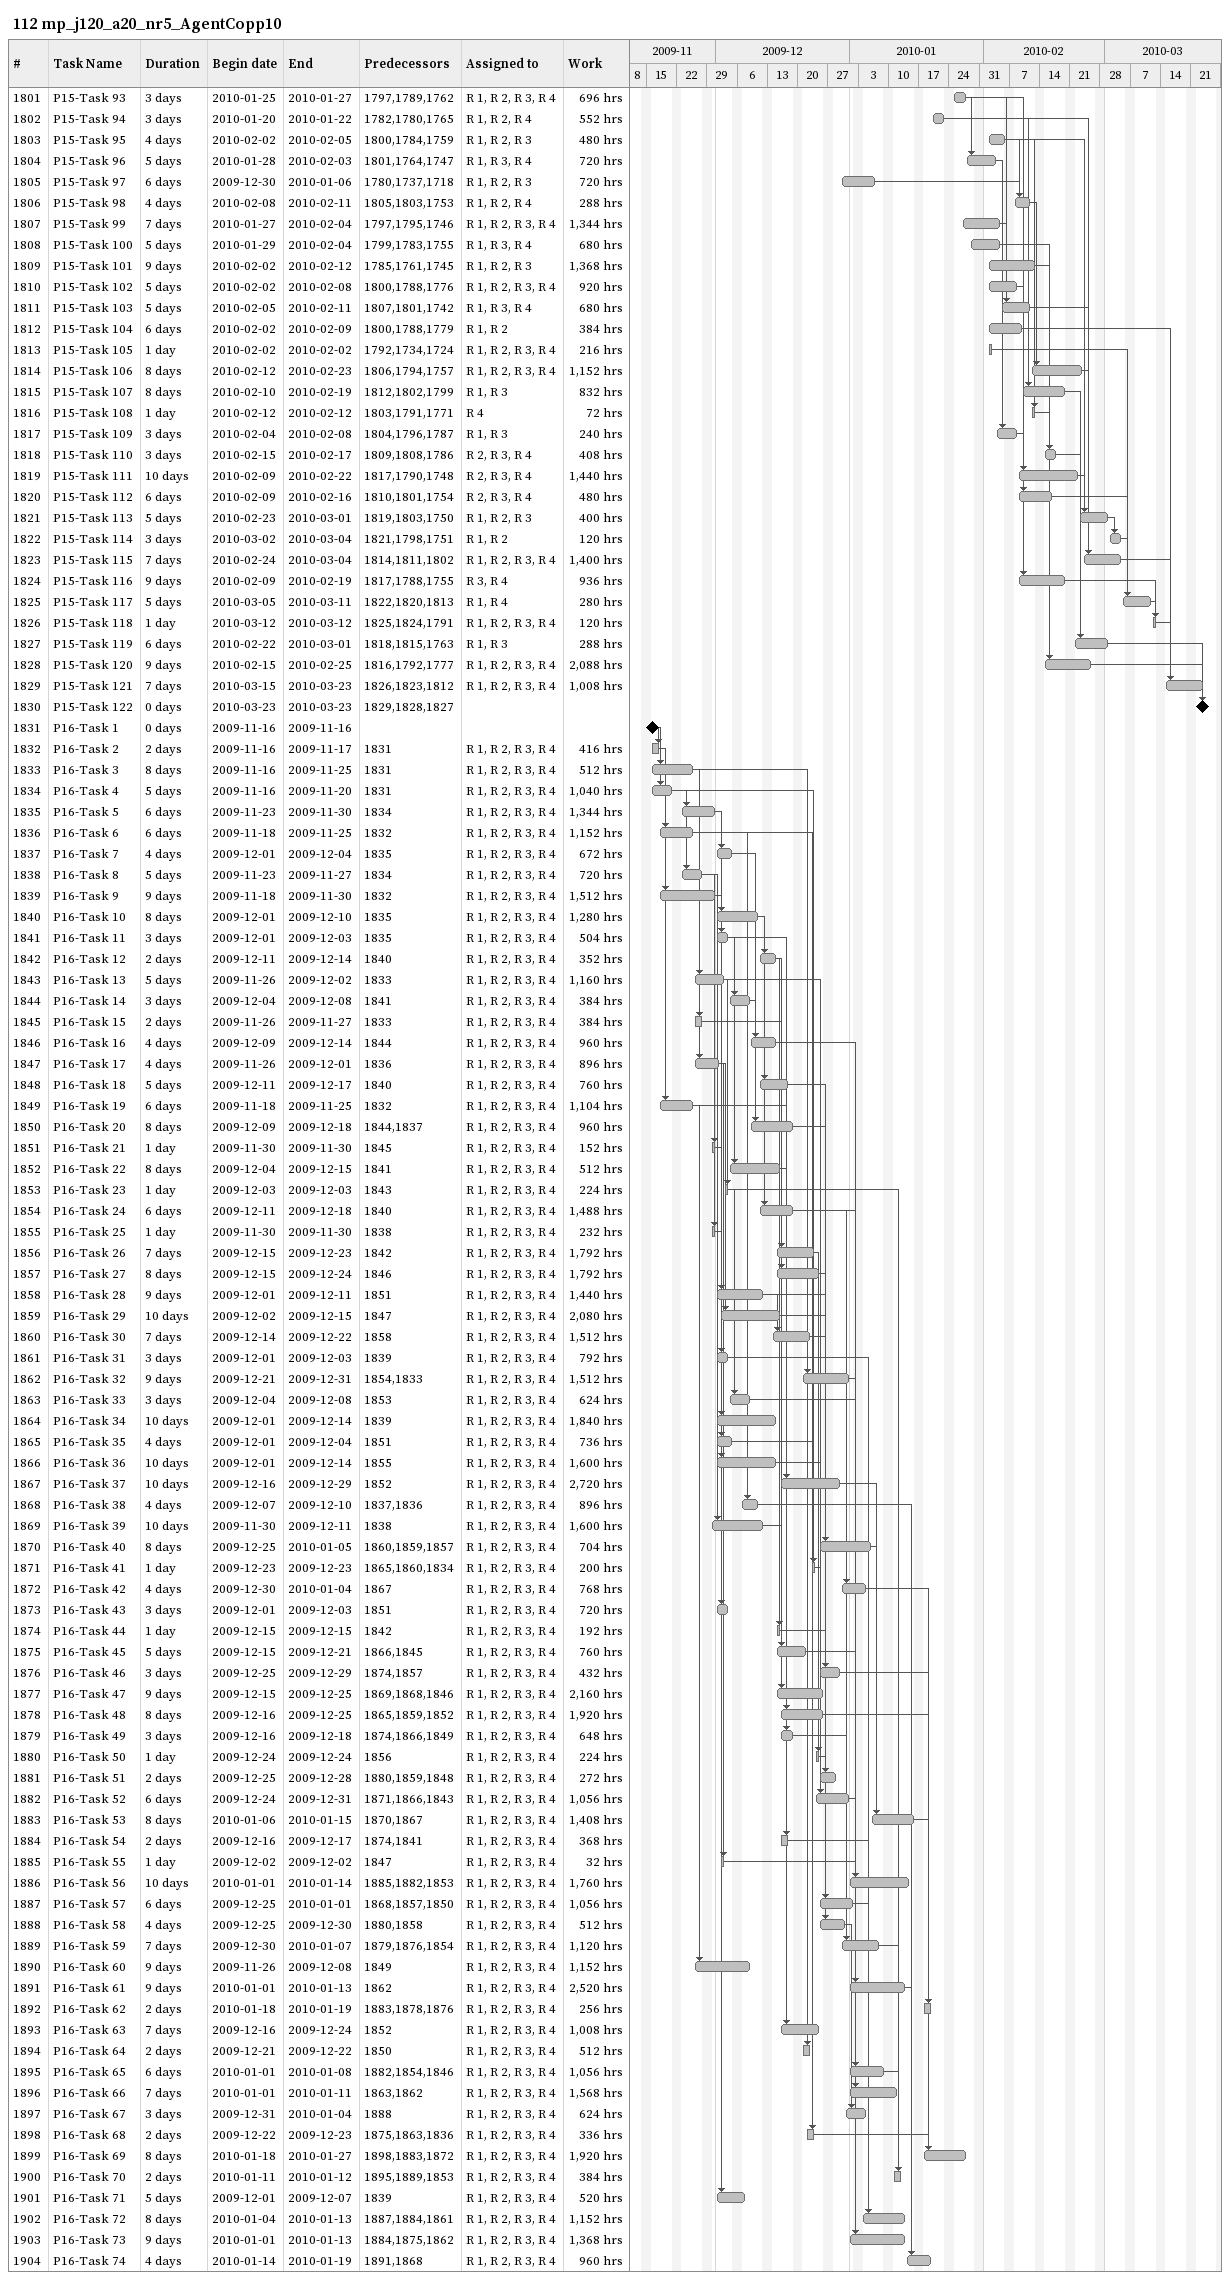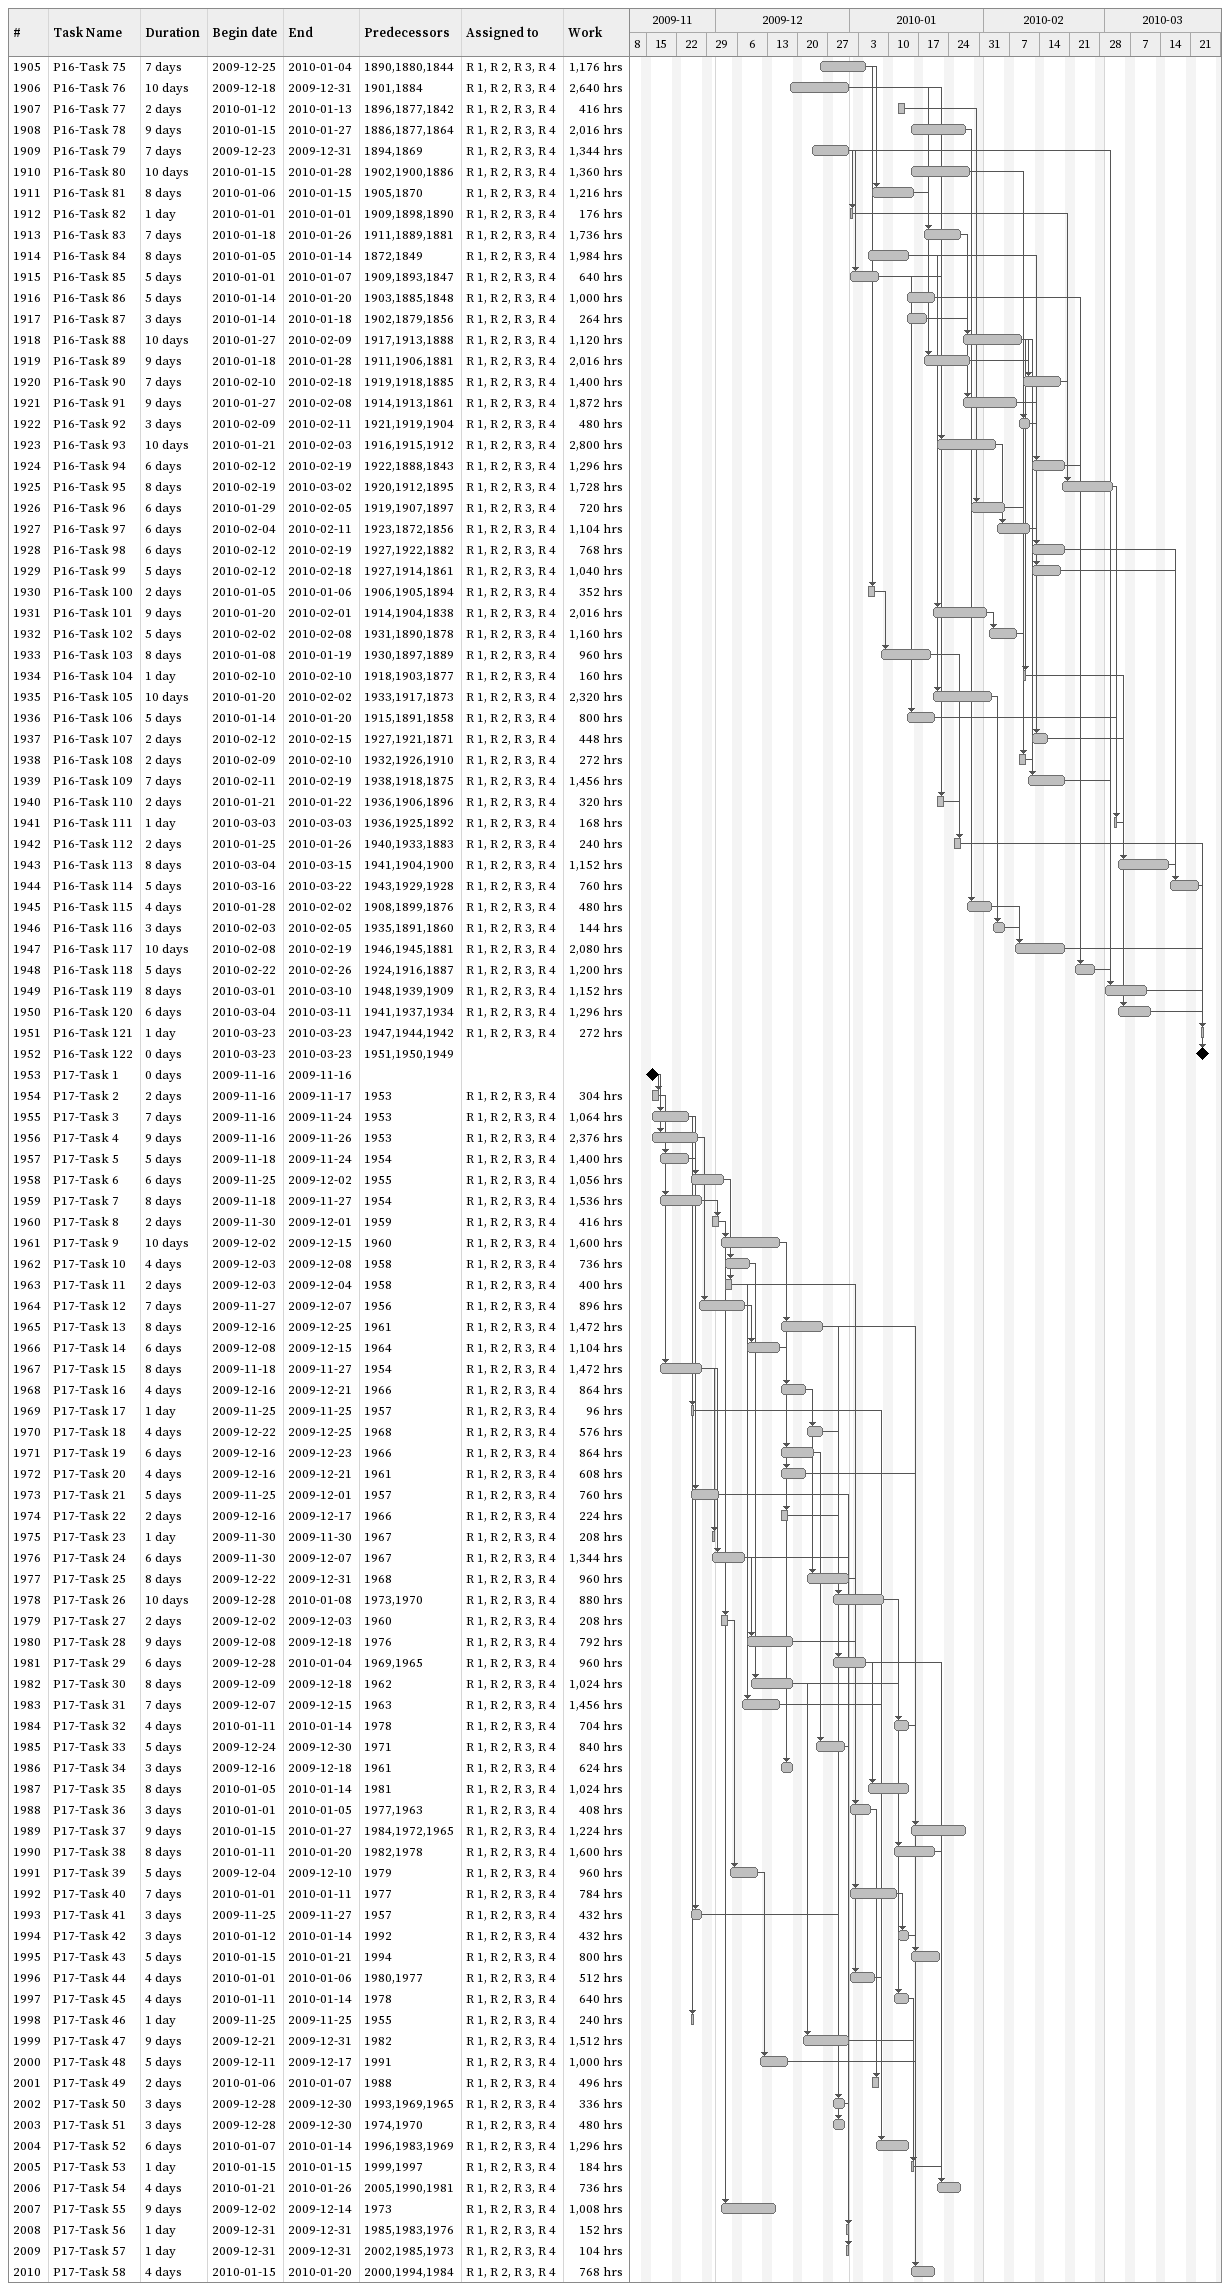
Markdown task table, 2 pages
112 mp_j120_a20_nr5_AgentCopp10

| ID | Task | Duration | Start | Finish | Predecessors | Resources | Work (h) |
|---|---|---|---|---|---|---|---|
| 1801 | P15-Task 93 | 3d | 2010-01-25 | 2010-01-27 | 1797, 1789, 1762 | R 1, R 2, R 3, R 4 | 696 |
| 1802 | P15-Task 94 | 3d | 2010-01-20 | 2010-01-22 | 1782, 1780, 1765 | R 1, R 2, R 4 | 552 |
| 1803 | P15-Task 95 | 4d | 2010-02-02 | 2010-02-05 | 1800, 1784, 1759 | R 1, R 2, R 3 | 480 |
| 1804 | P15-Task 96 | 5d | 2010-01-28 | 2010-02-03 | 1801, 1764, 1747 | R 1, R 3, R 4 | 720 |
| 1805 | P15-Task 97 | 6d | 2009-12-30 | 2010-01-06 | 1780, 1737, 1718 | R 1, R 2, R 3 | 720 |
| 1806 | P15-Task 98 | 4d | 2010-02-08 | 2010-02-11 | 1805, 1803, 1753 | R 1, R 2, R 4 | 288 |
| 1807 | P15-Task 99 | 7d | 2010-01-27 | 2010-02-04 | 1797, 1795, 1746 | R 1, R 2, R 3, R 4 | 1344 |
| 1808 | P15-Task 100 | 5d | 2010-01-29 | 2010-02-04 | 1799, 1783, 1755 | R 1, R 3, R 4 | 680 |
| 1809 | P15-Task 101 | 9d | 2010-02-02 | 2010-02-12 | 1785, 1761, 1745 | R 1, R 2, R 3 | 1368 |
| 1810 | P15-Task 102 | 5d | 2010-02-02 | 2010-02-08 | 1800, 1788, 1776 | R 1, R 2, R 3, R 4 | 920 |
| 1811 | P15-Task 103 | 5d | 2010-02-05 | 2010-02-11 | 1807, 1801, 1742 | R 1, R 3, R 4 | 680 |
| 1812 | P15-Task 104 | 6d | 2010-02-02 | 2010-02-09 | 1800, 1788, 1779 | R 1, R 2 | 384 |
| 1813 | P15-Task 105 | 1d | 2010-02-02 | 2010-02-02 | 1792, 1734, 1724 | R 1, R 2, R 3, R 4 | 216 |
| 1814 | P15-Task 106 | 8d | 2010-02-12 | 2010-02-23 | 1806, 1794, 1757 | R 1, R 2, R 3, R 4 | 1152 |
| 1815 | P15-Task 107 | 8d | 2010-02-10 | 2010-02-19 | 1812, 1802, 1799 | R 1, R 3 | 832 |
| 1816 | P15-Task 108 | 1d | 2010-02-12 | 2010-02-12 | 1803, 1791, 1771 | R 4 | 72 |
| 1817 | P15-Task 109 | 3d | 2010-02-04 | 2010-02-08 | 1804, 1796, 1787 | R 1, R 3 | 240 |
| 1818 | P15-Task 110 | 3d | 2010-02-15 | 2010-02-17 | 1809, 1808, 1786 | R 2, R 3, R 4 | 408 |
| 1819 | P15-Task 111 | 10d | 2010-02-09 | 2010-02-22 | 1817, 1790, 1748 | R 2, R 3, R 4 | 1440 |
| 1820 | P15-Task 112 | 6d | 2010-02-09 | 2010-02-16 | 1810, 1801, 1754 | R 2, R 3, R 4 | 480 |
| 1821 | P15-Task 113 | 5d | 2010-02-23 | 2010-03-01 | 1819, 1803, 1750 | R 1, R 2, R 3 | 400 |
| 1822 | P15-Task 114 | 3d | 2010-03-02 | 2010-03-04 | 1821, 1798, 1751 | R 1, R 2 | 120 |
| 1823 | P15-Task 115 | 7d | 2010-02-24 | 2010-03-04 | 1814, 1811, 1802 | R 1, R 2, R 3, R 4 | 1400 |
| 1824 | P15-Task 116 | 9d | 2010-02-09 | 2010-02-19 | 1817, 1788, 1755 | R 3, R 4 | 936 |
| 1825 | P15-Task 117 | 5d | 2010-03-05 | 2010-03-11 | 1822, 1820, 1813 | R 1, R 4 | 280 |
| 1826 | P15-Task 118 | 1d | 2010-03-12 | 2010-03-12 | 1825, 1824, 1791 | R 1, R 2, R 3, R 4 | 120 |
| 1827 | P15-Task 119 | 6d | 2010-02-22 | 2010-03-01 | 1818, 1815, 1763 | R 1, R 3 | 288 |
| 1828 | P15-Task 120 | 9d | 2010-02-15 | 2010-02-25 | 1816, 1792, 1777 | R 1, R 2, R 3, R 4 | 2088 |
| 1829 | P15-Task 121 | 7d | 2010-03-15 | 2010-03-23 | 1826, 1823, 1812 | R 1, R 2, R 3, R 4 | 1008 |
| 1830 | P15-Task 122 | 0d | 2010-03-23 | 2010-03-23 | 1829, 1828, 1827 |  |  |
| 1831 | P16-Task 1 | 0d | 2009-11-16 | 2009-11-16 |  |  |  |
| 1832 | P16-Task 2 | 2d | 2009-11-16 | 2009-11-17 | 1831 | R 1, R 2, R 3, R 4 | 416 |
| 1833 | P16-Task 3 | 8d | 2009-11-16 | 2009-11-25 | 1831 | R 1, R 2, R 3, R 4 | 512 |
| 1834 | P16-Task 4 | 5d | 2009-11-16 | 2009-11-20 | 1831 | R 1, R 2, R 3, R 4 | 1040 |
| 1835 | P16-Task 5 | 6d | 2009-11-23 | 2009-11-30 | 1834 | R 1, R 2, R 3, R 4 | 1344 |
| 1836 | P16-Task 6 | 6d | 2009-11-18 | 2009-11-25 | 1832 | R 1, R 2, R 3, R 4 | 1152 |
| 1837 | P16-Task 7 | 4d | 2009-12-01 | 2009-12-04 | 1835 | R 1, R 2, R 3, R 4 | 672 |
| 1838 | P16-Task 8 | 5d | 2009-11-23 | 2009-11-27 | 1834 | R 1, R 2, R 3, R 4 | 720 |
| 1839 | P16-Task 9 | 9d | 2009-11-18 | 2009-11-30 | 1832 | R 1, R 2, R 3, R 4 | 1512 |
| 1840 | P16-Task 10 | 8d | 2009-12-01 | 2009-12-10 | 1835 | R 1, R 2, R 3, R 4 | 1280 |
| 1841 | P16-Task 11 | 3d | 2009-12-01 | 2009-12-03 | 1835 | R 1, R 2, R 3, R 4 | 504 |
| 1842 | P16-Task 12 | 2d | 2009-12-11 | 2009-12-14 | 1840 | R 1, R 2, R 3, R 4 | 352 |
| 1843 | P16-Task 13 | 5d | 2009-11-26 | 2009-12-02 | 1833 | R 1, R 2, R 3, R 4 | 1160 |
| 1844 | P16-Task 14 | 3d | 2009-12-04 | 2009-12-08 | 1841 | R 1, R 2, R 3, R 4 | 384 |
| 1845 | P16-Task 15 | 2d | 2009-11-26 | 2009-11-27 | 1833 | R 1, R 2, R 3, R 4 | 384 |
| 1846 | P16-Task 16 | 4d | 2009-12-09 | 2009-12-14 | 1844 | R 1, R 2, R 3, R 4 | 960 |
| 1847 | P16-Task 17 | 4d | 2009-11-26 | 2009-12-01 | 1836 | R 1, R 2, R 3, R 4 | 896 |
| 1848 | P16-Task 18 | 5d | 2009-12-11 | 2009-12-17 | 1840 | R 1, R 2, R 3, R 4 | 760 |
| 1849 | P16-Task 19 | 6d | 2009-11-18 | 2009-11-25 | 1832 | R 1, R 2, R 3, R 4 | 1104 |
| 1850 | P16-Task 20 | 8d | 2009-12-09 | 2009-12-18 | 1844, 1837 | R 1, R 2, R 3, R 4 | 960 |
| 1851 | P16-Task 21 | 1d | 2009-11-30 | 2009-11-30 | 1845 | R 1, R 2, R 3, R 4 | 152 |
| 1852 | P16-Task 22 | 8d | 2009-12-04 | 2009-12-15 | 1841 | R 1, R 2, R 3, R 4 | 512 |
| 1853 | P16-Task 23 | 1d | 2009-12-03 | 2009-12-03 | 1843 | R 1, R 2, R 3, R 4 | 224 |
| 1854 | P16-Task 24 | 6d | 2009-12-11 | 2009-12-18 | 1840 | R 1, R 2, R 3, R 4 | 1488 |
| 1855 | P16-Task 25 | 1d | 2009-11-30 | 2009-11-30 | 1838 | R 1, R 2, R 3, R 4 | 232 |
| 1856 | P16-Task 26 | 7d | 2009-12-15 | 2009-12-23 | 1842 | R 1, R 2, R 3, R 4 | 1792 |
| 1857 | P16-Task 27 | 8d | 2009-12-15 | 2009-12-24 | 1846 | R 1, R 2, R 3, R 4 | 1792 |
| 1858 | P16-Task 28 | 9d | 2009-12-01 | 2009-12-11 | 1851 | R 1, R 2, R 3, R 4 | 1440 |
| 1859 | P16-Task 29 | 10d | 2009-12-02 | 2009-12-15 | 1847 | R 1, R 2, R 3, R 4 | 2080 |
| 1860 | P16-Task 30 | 7d | 2009-12-14 | 2009-12-22 | 1858 | R 1, R 2, R 3, R 4 | 1512 |
| 1861 | P16-Task 31 | 3d | 2009-12-01 | 2009-12-03 | 1839 | R 1, R 2, R 3, R 4 | 792 |
| 1862 | P16-Task 32 | 9d | 2009-12-21 | 2009-12-31 | 1854, 1833 | R 1, R 2, R 3, R 4 | 1512 |
| 1863 | P16-Task 33 | 3d | 2009-12-04 | 2009-12-08 | 1853 | R 1, R 2, R 3, R 4 | 624 |
| 1864 | P16-Task 34 | 10d | 2009-12-01 | 2009-12-14 | 1839 | R 1, R 2, R 3, R 4 | 1840 |
| 1865 | P16-Task 35 | 4d | 2009-12-01 | 2009-12-04 | 1851 | R 1, R 2, R 3, R 4 | 736 |
| 1866 | P16-Task 36 | 10d | 2009-12-01 | 2009-12-14 | 1855 | R 1, R 2, R 3, R 4 | 1600 |
| 1867 | P16-Task 37 | 10d | 2009-12-16 | 2009-12-29 | 1852 | R 1, R 2, R 3, R 4 | 2720 |
| 1868 | P16-Task 38 | 4d | 2009-12-07 | 2009-12-10 | 1837, 1836 | R 1, R 2, R 3, R 4 | 896 |
| 1869 | P16-Task 39 | 10d | 2009-11-30 | 2009-12-11 | 1838 | R 1, R 2, R 3, R 4 | 1600 |
| 1870 | P16-Task 40 | 8d | 2009-12-25 | 2010-01-05 | 1860, 1859, 1857 | R 1, R 2, R 3, R 4 | 704 |
| 1871 | P16-Task 41 | 1d | 2009-12-23 | 2009-12-23 | 1865, 1860, 1834 | R 1, R 2, R 3, R 4 | 200 |
| 1872 | P16-Task 42 | 4d | 2009-12-30 | 2010-01-04 | 1867 | R 1, R 2, R 3, R 4 | 768 |
| 1873 | P16-Task 43 | 3d | 2009-12-01 | 2009-12-03 | 1851 | R 1, R 2, R 3, R 4 | 720 |
| 1874 | P16-Task 44 | 1d | 2009-12-15 | 2009-12-15 | 1842 | R 1, R 2, R 3, R 4 | 192 |
| 1875 | P16-Task 45 | 5d | 2009-12-15 | 2009-12-21 | 1866, 1845 | R 1, R 2, R 3, R 4 | 760 |
| 1876 | P16-Task 46 | 3d | 2009-12-25 | 2009-12-29 | 1874, 1857 | R 1, R 2, R 3, R 4 | 432 |
| 1877 | P16-Task 47 | 9d | 2009-12-15 | 2009-12-25 | 1869, 1868, 1846 | R 1, R 2, R 3, R 4 | 2160 |
| 1878 | P16-Task 48 | 8d | 2009-12-16 | 2009-12-25 | 1865, 1859, 1852 | R 1, R 2, R 3, R 4 | 1920 |
| 1879 | P16-Task 49 | 3d | 2009-12-16 | 2009-12-18 | 1874, 1866, 1849 | R 1, R 2, R 3, R 4 | 648 |
| 1880 | P16-Task 50 | 1d | 2009-12-24 | 2009-12-24 | 1856 | R 1, R 2, R 3, R 4 | 224 |
| 1881 | P16-Task 51 | 2d | 2009-12-25 | 2009-12-28 | 1880, 1859, 1848 | R 1, R 2, R 3, R 4 | 272 |
| 1882 | P16-Task 52 | 6d | 2009-12-24 | 2009-12-31 | 1871, 1866, 1843 | R 1, R 2, R 3, R 4 | 1056 |
| 1883 | P16-Task 53 | 8d | 2010-01-06 | 2010-01-15 | 1870, 1867 | R 1, R 2, R 3, R 4 | 1408 |
| 1884 | P16-Task 54 | 2d | 2009-12-16 | 2009-12-17 | 1874, 1841 | R 1, R 2, R 3, R 4 | 368 |
| 1885 | P16-Task 55 | 1d | 2009-12-02 | 2009-12-02 | 1847 | R 1, R 2, R 3, R 4 | 32 |
| 1886 | P16-Task 56 | 10d | 2010-01-01 | 2010-01-14 | 1885, 1882, 1853 | R 1, R 2, R 3, R 4 | 1760 |
| 1887 | P16-Task 57 | 6d | 2009-12-25 | 2010-01-01 | 1868, 1857, 1850 | R 1, R 2, R 3, R 4 | 1056 |
| 1888 | P16-Task 58 | 4d | 2009-12-25 | 2009-12-30 | 1880, 1858 | R 1, R 2, R 3, R 4 | 512 |
| 1889 | P16-Task 59 | 7d | 2009-12-30 | 2010-01-07 | 1879, 1876, 1854 | R 1, R 2, R 3, R 4 | 1120 |
| 1890 | P16-Task 60 | 9d | 2009-11-26 | 2009-12-08 | 1849 | R 1, R 2, R 3, R 4 | 1152 |
| 1891 | P16-Task 61 | 9d | 2010-01-01 | 2010-01-13 | 1862 | R 1, R 2, R 3, R 4 | 2520 |
| 1892 | P16-Task 62 | 2d | 2010-01-18 | 2010-01-19 | 1883, 1878, 1876 | R 1, R 2, R 3, R 4 | 256 |
| 1893 | P16-Task 63 | 7d | 2009-12-16 | 2009-12-24 | 1852 | R 1, R 2, R 3, R 4 | 1008 |
| 1894 | P16-Task 64 | 2d | 2009-12-21 | 2009-12-22 | 1850 | R 1, R 2, R 3, R 4 | 512 |
| 1895 | P16-Task 65 | 6d | 2010-01-01 | 2010-01-08 | 1882, 1854, 1846 | R 1, R 2, R 3, R 4 | 1056 |
| 1896 | P16-Task 66 | 7d | 2010-01-01 | 2010-01-11 | 1863, 1862 | R 1, R 2, R 3, R 4 | 1568 |
| 1897 | P16-Task 67 | 3d | 2009-12-31 | 2010-01-04 | 1888 | R 1, R 2, R 3, R 4 | 624 |
| 1898 | P16-Task 68 | 2d | 2009-12-22 | 2009-12-23 | 1875, 1863, 1836 | R 1, R 2, R 3, R 4 | 336 |
| 1899 | P16-Task 69 | 8d | 2010-01-18 | 2010-01-27 | 1898, 1883, 1872 | R 1, R 2, R 3, R 4 | 1920 |
| 1900 | P16-Task 70 | 2d | 2010-01-11 | 2010-01-12 | 1895, 1889, 1853 | R 1, R 2, R 3, R 4 | 384 |
| 1901 | P16-Task 71 | 5d | 2009-12-01 | 2009-12-07 | 1839 | R 1, R 2, R 3, R 4 | 520 |
| 1902 | P16-Task 72 | 8d | 2010-01-04 | 2010-01-13 | 1887, 1884, 1861 | R 1, R 2, R 3, R 4 | 1152 |
| 1903 | P16-Task 73 | 9d | 2010-01-01 | 2010-01-13 | 1884, 1875, 1862 | R 1, R 2, R 3, R 4 | 1368 |
| 1904 | P16-Task 74 | 4d | 2010-01-14 | 2010-01-19 | 1891, 1868 | R 1, R 2, R 3, R 4 | 960 |
| 1905 | P16-Task 75 | 7d | 2009-12-25 | 2010-01-04 | 1890, 1880, 1844 | R 1, R 2, R 3, R 4 | 1176 |
| 1906 | P16-Task 76 | 10d | 2009-12-18 | 2009-12-31 | 1901, 1884 | R 1, R 2, R 3, R 4 | 2640 |
| 1907 | P16-Task 77 | 2d | 2010-01-12 | 2010-01-13 | 1896, 1877, 1842 | R 1, R 2, R 3, R 4 | 416 |
| 1908 | P16-Task 78 | 9d | 2010-01-15 | 2010-01-27 | 1886, 1877, 1864 | R 1, R 2, R 3, R 4 | 2016 |
| 1909 | P16-Task 79 | 7d | 2009-12-23 | 2009-12-31 | 1894, 1869 | R 1, R 2, R 3, R 4 | 1344 |
| 1910 | P16-Task 80 | 10d | 2010-01-15 | 2010-01-28 | 1902, 1900, 1886 | R 1, R 2, R 3, R 4 | 1360 |
| 1911 | P16-Task 81 | 8d | 2010-01-06 | 2010-01-15 | 1905, 1870 | R 1, R 2, R 3, R 4 | 1216 |
| 1912 | P16-Task 82 | 1d | 2010-01-01 | 2010-01-01 | 1909, 1898, 1890 | R 1, R 2, R 3, R 4 | 176 |
| 1913 | P16-Task 83 | 7d | 2010-01-18 | 2010-01-26 | 1911, 1889, 1881 | R 1, R 2, R 3, R 4 | 1736 |
| 1914 | P16-Task 84 | 8d | 2010-01-05 | 2010-01-14 | 1872, 1849 | R 1, R 2, R 3, R 4 | 1984 |
| 1915 | P16-Task 85 | 5d | 2010-01-01 | 2010-01-07 | 1909, 1893, 1847 | R 1, R 2, R 3, R 4 | 640 |
| 1916 | P16-Task 86 | 5d | 2010-01-14 | 2010-01-20 | 1903, 1885, 1848 | R 1, R 2, R 3, R 4 | 1000 |
| 1917 | P16-Task 87 | 3d | 2010-01-14 | 2010-01-18 | 1902, 1879, 1856 | R 1, R 2, R 3, R 4 | 264 |
| 1918 | P16-Task 88 | 10d | 2010-01-27 | 2010-02-09 | 1917, 1913, 1888 | R 1, R 2, R 3, R 4 | 1120 |
| 1919 | P16-Task 89 | 9d | 2010-01-18 | 2010-01-28 | 1911, 1906, 1881 | R 1, R 2, R 3, R 4 | 2016 |
| 1920 | P16-Task 90 | 7d | 2010-02-10 | 2010-02-18 | 1919, 1918, 1885 | R 1, R 2, R 3, R 4 | 1400 |
| 1921 | P16-Task 91 | 9d | 2010-01-27 | 2010-02-08 | 1914, 1913, 1861 | R 1, R 2, R 3, R 4 | 1872 |
| 1922 | P16-Task 92 | 3d | 2010-02-09 | 2010-02-11 | 1921, 1919, 1904 | R 1, R 2, R 3, R 4 | 480 |
| 1923 | P16-Task 93 | 10d | 2010-01-21 | 2010-02-03 | 1916, 1915, 1912 | R 1, R 2, R 3, R 4 | 2800 |
| 1924 | P16-Task 94 | 6d | 2010-02-12 | 2010-02-19 | 1922, 1888, 1843 | R 1, R 2, R 3, R 4 | 1296 |
| 1925 | P16-Task 95 | 8d | 2010-02-19 | 2010-03-02 | 1920, 1912, 1895 | R 1, R 2, R 3, R 4 | 1728 |
| 1926 | P16-Task 96 | 6d | 2010-01-29 | 2010-02-05 | 1919, 1907, 1897 | R 1, R 2, R 3, R 4 | 720 |
| 1927 | P16-Task 97 | 6d | 2010-02-04 | 2010-02-11 | 1923, 1872, 1856 | R 1, R 2, R 3, R 4 | 1104 |
| 1928 | P16-Task 98 | 6d | 2010-02-12 | 2010-02-19 | 1927, 1922, 1882 | R 1, R 2, R 3, R 4 | 768 |
| 1929 | P16-Task 99 | 5d | 2010-02-12 | 2010-02-18 | 1927, 1914, 1861 | R 1, R 2, R 3, R 4 | 1040 |
| 1930 | P16-Task 100 | 2d | 2010-01-05 | 2010-01-06 | 1906, 1905, 1894 | R 1, R 2, R 3, R 4 | 352 |
| 1931 | P16-Task 101 | 9d | 2010-01-20 | 2010-02-01 | 1914, 1904, 1838 | R 1, R 2, R 3, R 4 | 2016 |
| 1932 | P16-Task 102 | 5d | 2010-02-02 | 2010-02-08 | 1931, 1890, 1878 | R 1, R 2, R 3, R 4 | 1160 |
| 1933 | P16-Task 103 | 8d | 2010-01-08 | 2010-01-19 | 1930, 1897, 1889 | R 1, R 2, R 3, R 4 | 960 |
| 1934 | P16-Task 104 | 1d | 2010-02-10 | 2010-02-10 | 1918, 1903, 1877 | R 1, R 2, R 3, R 4 | 160 |
| 1935 | P16-Task 105 | 10d | 2010-01-20 | 2010-02-02 | 1933, 1917, 1873 | R 1, R 2, R 3, R 4 | 2320 |
| 1936 | P16-Task 106 | 5d | 2010-01-14 | 2010-01-20 | 1915, 1891, 1858 | R 1, R 2, R 3, R 4 | 800 |
| 1937 | P16-Task 107 | 2d | 2010-02-12 | 2010-02-15 | 1927, 1921, 1871 | R 1, R 2, R 3, R 4 | 448 |
| 1938 | P16-Task 108 | 2d | 2010-02-09 | 2010-02-10 | 1932, 1926, 1910 | R 1, R 2, R 3, R 4 | 272 |
| 1939 | P16-Task 109 | 7d | 2010-02-11 | 2010-02-19 | 1938, 1918, 1875 | R 1, R 2, R 3, R 4 | 1456 |
| 1940 | P16-Task 110 | 2d | 2010-01-21 | 2010-01-22 | 1936, 1906, 1896 | R 1, R 2, R 3, R 4 | 320 |
| 1941 | P16-Task 111 | 1d | 2010-03-03 | 2010-03-03 | 1936, 1925, 1892 | R 1, R 2, R 3, R 4 | 168 |
| 1942 | P16-Task 112 | 2d | 2010-01-25 | 2010-01-26 | 1940, 1933, 1883 | R 1, R 2, R 3, R 4 | 240 |
| 1943 | P16-Task 113 | 8d | 2010-03-04 | 2010-03-15 | 1941, 1904, 1900 | R 1, R 2, R 3, R 4 | 1152 |
| 1944 | P16-Task 114 | 5d | 2010-03-16 | 2010-03-22 | 1943, 1929, 1928 | R 1, R 2, R 3, R 4 | 760 |
| 1945 | P16-Task 115 | 4d | 2010-01-28 | 2010-02-02 | 1908, 1899, 1876 | R 1, R 2, R 3, R 4 | 480 |
| 1946 | P16-Task 116 | 3d | 2010-02-03 | 2010-02-05 | 1935, 1891, 1860 | R 1, R 2, R 3, R 4 | 144 |
| 1947 | P16-Task 117 | 10d | 2010-02-08 | 2010-02-19 | 1946, 1945, 1881 | R 1, R 2, R 3, R 4 | 2080 |
| 1948 | P16-Task 118 | 5d | 2010-02-22 | 2010-02-26 | 1924, 1916, 1887 | R 1, R 2, R 3, R 4 | 1200 |
| 1949 | P16-Task 119 | 8d | 2010-03-01 | 2010-03-10 | 1948, 1939, 1909 | R 1, R 2, R 3, R 4 | 1152 |
| 1950 | P16-Task 120 | 6d | 2010-03-04 | 2010-03-11 | 1941, 1937, 1934 | R 1, R 2, R 3, R 4 | 1296 |
| 1951 | P16-Task 121 | 1d | 2010-03-23 | 2010-03-23 | 1947, 1944, 1942 | R 1, R 2, R 3, R 4 | 272 |
| 1952 | P16-Task 122 | 0d | 2010-03-23 | 2010-03-23 | 1951, 1950, 1949 |  |  |
| 1953 | P17-Task 1 | 0d | 2009-11-16 | 2009-11-16 |  |  |  |
| 1954 | P17-Task 2 | 2d | 2009-11-16 | 2009-11-17 | 1953 | R 1, R 2, R 3, R 4 | 304 |
| 1955 | P17-Task 3 | 7d | 2009-11-16 | 2009-11-24 | 1953 | R 1, R 2, R 3, R 4 | 1064 |
| 1956 | P17-Task 4 | 9d | 2009-11-16 | 2009-11-26 | 1953 | R 1, R 2, R 3, R 4 | 2376 |
| 1957 | P17-Task 5 | 5d | 2009-11-18 | 2009-11-24 | 1954 | R 1, R 2, R 3, R 4 | 1400 |
| 1958 | P17-Task 6 | 6d | 2009-11-25 | 2009-12-02 | 1955 | R 1, R 2, R 3, R 4 | 1056 |
| 1959 | P17-Task 7 | 8d | 2009-11-18 | 2009-11-27 | 1954 | R 1, R 2, R 3, R 4 | 1536 |
| 1960 | P17-Task 8 | 2d | 2009-11-30 | 2009-12-01 | 1959 | R 1, R 2, R 3, R 4 | 416 |
| 1961 | P17-Task 9 | 10d | 2009-12-02 | 2009-12-15 | 1960 | R 1, R 2, R 3, R 4 | 1600 |
| 1962 | P17-Task 10 | 4d | 2009-12-03 | 2009-12-08 | 1958 | R 1, R 2, R 3, R 4 | 736 |
| 1963 | P17-Task 11 | 2d | 2009-12-03 | 2009-12-04 | 1958 | R 1, R 2, R 3, R 4 | 400 |
| 1964 | P17-Task 12 | 7d | 2009-11-27 | 2009-12-07 | 1956 | R 1, R 2, R 3, R 4 | 896 |
| 1965 | P17-Task 13 | 8d | 2009-12-16 | 2009-12-25 | 1961 | R 1, R 2, R 3, R 4 | 1472 |
| 1966 | P17-Task 14 | 6d | 2009-12-08 | 2009-12-15 | 1964 | R 1, R 2, R 3, R 4 | 1104 |
| 1967 | P17-Task 15 | 8d | 2009-11-18 | 2009-11-27 | 1954 | R 1, R 2, R 3, R 4 | 1472 |
| 1968 | P17-Task 16 | 4d | 2009-12-16 | 2009-12-21 | 1966 | R 1, R 2, R 3, R 4 | 864 |
| 1969 | P17-Task 17 | 1d | 2009-11-25 | 2009-11-25 | 1957 | R 1, R 2, R 3, R 4 | 96 |
| 1970 | P17-Task 18 | 4d | 2009-12-22 | 2009-12-25 | 1968 | R 1, R 2, R 3, R 4 | 576 |
| 1971 | P17-Task 19 | 6d | 2009-12-16 | 2009-12-23 | 1966 | R 1, R 2, R 3, R 4 | 864 |
| 1972 | P17-Task 20 | 4d | 2009-12-16 | 2009-12-21 | 1961 | R 1, R 2, R 3, R 4 | 608 |
| 1973 | P17-Task 21 | 5d | 2009-11-25 | 2009-12-01 | 1957 | R 1, R 2, R 3, R 4 | 760 |
| 1974 | P17-Task 22 | 2d | 2009-12-16 | 2009-12-17 | 1966 | R 1, R 2, R 3, R 4 | 224 |
| 1975 | P17-Task 23 | 1d | 2009-11-30 | 2009-11-30 | 1967 | R 1, R 2, R 3, R 4 | 208 |
| 1976 | P17-Task 24 | 6d | 2009-11-30 | 2009-12-07 | 1967 | R 1, R 2, R 3, R 4 | 1344 |
| 1977 | P17-Task 25 | 8d | 2009-12-22 | 2009-12-31 | 1968 | R 1, R 2, R 3, R 4 | 960 |
| 1978 | P17-Task 26 | 10d | 2009-12-28 | 2010-01-08 | 1973, 1970 | R 1, R 2, R 3, R 4 | 880 |
| 1979 | P17-Task 27 | 2d | 2009-12-02 | 2009-12-03 | 1960 | R 1, R 2, R 3, R 4 | 208 |
| 1980 | P17-Task 28 | 9d | 2009-12-08 | 2009-12-18 | 1976 | R 1, R 2, R 3, R 4 | 792 |
| 1981 | P17-Task 29 | 6d | 2009-12-28 | 2010-01-04 | 1969, 1965 | R 1, R 2, R 3, R 4 | 960 |
| 1982 | P17-Task 30 | 8d | 2009-12-09 | 2009-12-18 | 1962 | R 1, R 2, R 3, R 4 | 1024 |
| 1983 | P17-Task 31 | 7d | 2009-12-07 | 2009-12-15 | 1963 | R 1, R 2, R 3, R 4 | 1456 |
| 1984 | P17-Task 32 | 4d | 2010-01-11 | 2010-01-14 | 1978 | R 1, R 2, R 3, R 4 | 704 |
| 1985 | P17-Task 33 | 5d | 2009-12-24 | 2009-12-30 | 1971 | R 1, R 2, R 3, R 4 | 840 |
| 1986 | P17-Task 34 | 3d | 2009-12-16 | 2009-12-18 | 1961 | R 1, R 2, R 3, R 4 | 624 |
| 1987 | P17-Task 35 | 8d | 2010-01-05 | 2010-01-14 | 1981 | R 1, R 2, R 3, R 4 | 1024 |
| 1988 | P17-Task 36 | 3d | 2010-01-01 | 2010-01-05 | 1977, 1963 | R 1, R 2, R 3, R 4 | 408 |
| 1989 | P17-Task 37 | 9d | 2010-01-15 | 2010-01-27 | 1984, 1972, 1965 | R 1, R 2, R 3, R 4 | 1224 |
| 1990 | P17-Task 38 | 8d | 2010-01-11 | 2010-01-20 | 1982, 1978 | R 1, R 2, R 3, R 4 | 1600 |
| 1991 | P17-Task 39 | 5d | 2009-12-04 | 2009-12-10 | 1979 | R 1, R 2, R 3, R 4 | 960 |
| 1992 | P17-Task 40 | 7d | 2010-01-01 | 2010-01-11 | 1977 | R 1, R 2, R 3, R 4 | 784 |
| 1993 | P17-Task 41 | 3d | 2009-11-25 | 2009-11-27 | 1957 | R 1, R 2, R 3, R 4 | 432 |
| 1994 | P17-Task 42 | 3d | 2010-01-12 | 2010-01-14 | 1992 | R 1, R 2, R 3, R 4 | 432 |
| 1995 | P17-Task 43 | 5d | 2010-01-15 | 2010-01-21 | 1994 | R 1, R 2, R 3, R 4 | 800 |
| 1996 | P17-Task 44 | 4d | 2010-01-01 | 2010-01-06 | 1980, 1977 | R 1, R 2, R 3, R 4 | 512 |
| 1997 | P17-Task 45 | 4d | 2010-01-11 | 2010-01-14 | 1978 | R 1, R 2, R 3, R 4 | 640 |
| 1998 | P17-Task 46 | 1d | 2009-11-25 | 2009-11-25 | 1955 | R 1, R 2, R 3, R 4 | 240 |
| 1999 | P17-Task 47 | 9d | 2009-12-21 | 2009-12-31 | 1982 | R 1, R 2, R 3, R 4 | 1512 |
| 2000 | P17-Task 48 | 5d | 2009-12-11 | 2009-12-17 | 1991 | R 1, R 2, R 3, R 4 | 1000 |
| 2001 | P17-Task 49 | 2d | 2010-01-06 | 2010-01-07 | 1988 | R 1, R 2, R 3, R 4 | 496 |
| 2002 | P17-Task 50 | 3d | 2009-12-28 | 2009-12-30 | 1993, 1969, 1965 | R 1, R 2, R 3, R 4 | 336 |
| 2003 | P17-Task 51 | 3d | 2009-12-28 | 2009-12-30 | 1974, 1970 | R 1, R 2, R 3, R 4 | 480 |
| 2004 | P17-Task 52 | 6d | 2010-01-07 | 2010-01-14 | 1996, 1983, 1969 | R 1, R 2, R 3, R 4 | 1296 |
| 2005 | P17-Task 53 | 1d | 2010-01-15 | 2010-01-15 | 1999, 1997 | R 1, R 2, R 3, R 4 | 184 |
| 2006 | P17-Task 54 | 4d | 2010-01-21 | 2010-01-26 | 2005, 1990, 1981 | R 1, R 2, R 3, R 4 | 736 |
| 2007 | P17-Task 55 | 9d | 2009-12-02 | 2009-12-14 | 1973 | R 1, R 2, R 3, R 4 | 1008 |
| 2008 | P17-Task 56 | 1d | 2009-12-31 | 2009-12-31 | 1985, 1983, 1976 | R 1, R 2, R 3, R 4 | 152 |
| 2009 | P17-Task 57 | 1d | 2009-12-31 | 2009-12-31 | 2002, 1985, 1973 | R 1, R 2, R 3, R 4 | 104 |
| 2010 | P17-Task 58 | 4d | 2010-01-15 | 2010-01-20 | 2000, 1994, 1984 | R 1, R 2, R 3, R 4 | 768 |
